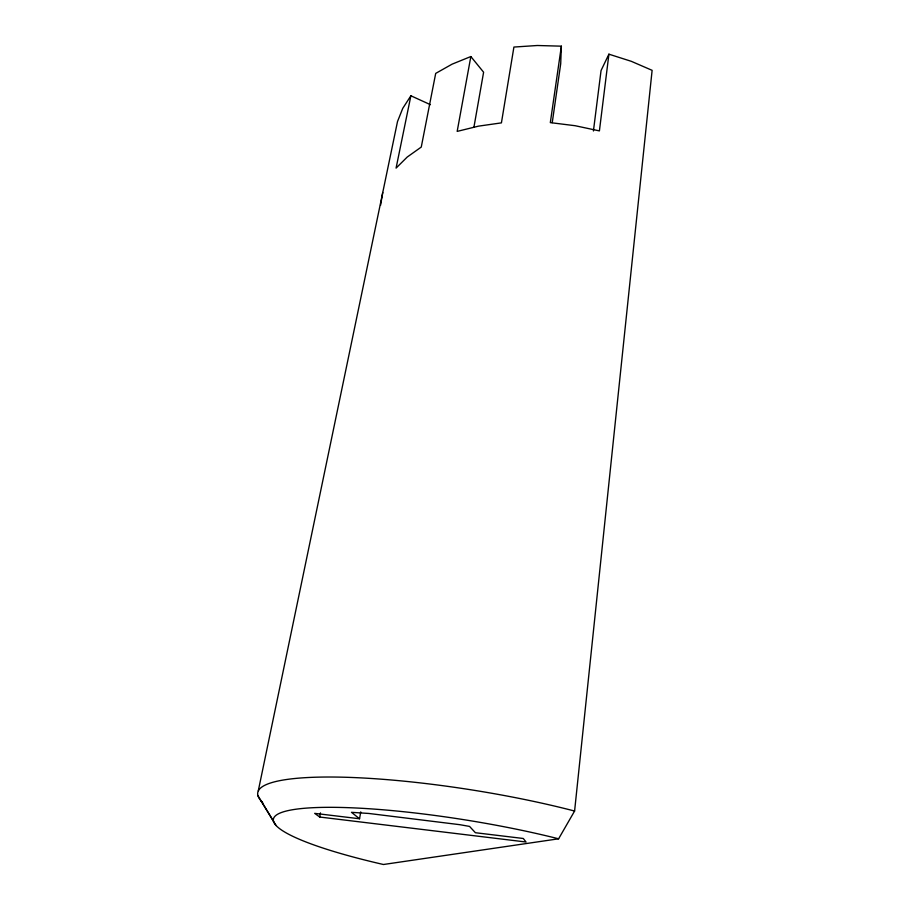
<?xml version="1.0" encoding="UTF-8"?>
<svg xmlns="http://www.w3.org/2000/svg" width="910" height="910" viewBox="0 0 910 910"><rect width="100%" height="100%" fill="white"/><g stroke="black" fill="none" stroke-linecap="round" stroke-linejoin="round"><path stroke-width="1.36" d="M430.419 104.673L410.888 95.778L396.077 168.111L407.225 157.043L421.262 147.067L435.697 73.403L452.099 64.155L470.845 56.545L457.173 131.393L478.467 126.149L501.421 122.873L513.911 47.058L537.355 45.5L561.368 46.171L560.708 63.745L552.245 122.622M558.603 838.804A190.349 29.666 9.1 0 0 295.067 809.343A190.349 29.666 9.1 0 0 383.44 864.5L558.603 838.804L574.597 811.038L652.117 70.332L631.312 61.323L608.915 54.179L601.055 70.536L593.422 130.994M608.915 54.179L599.406 130.903L575.131 125.716L550.322 122.622L561.368 46.171M380.562 205.307L382.757 192.499M359.541 818.761L351.476 812.323L368.789 813.46L459.823 824.688L469.549 826.416L475.395 832.718L523.273 838.485L526.025 842.012L319.706 817.032L314.678 813.358L359.541 818.761L360.735 811.891M473.917 127.275L483.608 72.22L470.845 56.545M319.706 817.032L320.479 812.892M258.292 790.824L397.511 121.542L402.743 108.37L410.888 95.778M260.954 800.72L276.094 825.529M257.883 795.567L273.5 821.264M262.706 802.506A211.541 36.309 9 0 1 344.424 777.231A211.541 36.309 9 0 1 574.597 811.038"/></g></svg>
